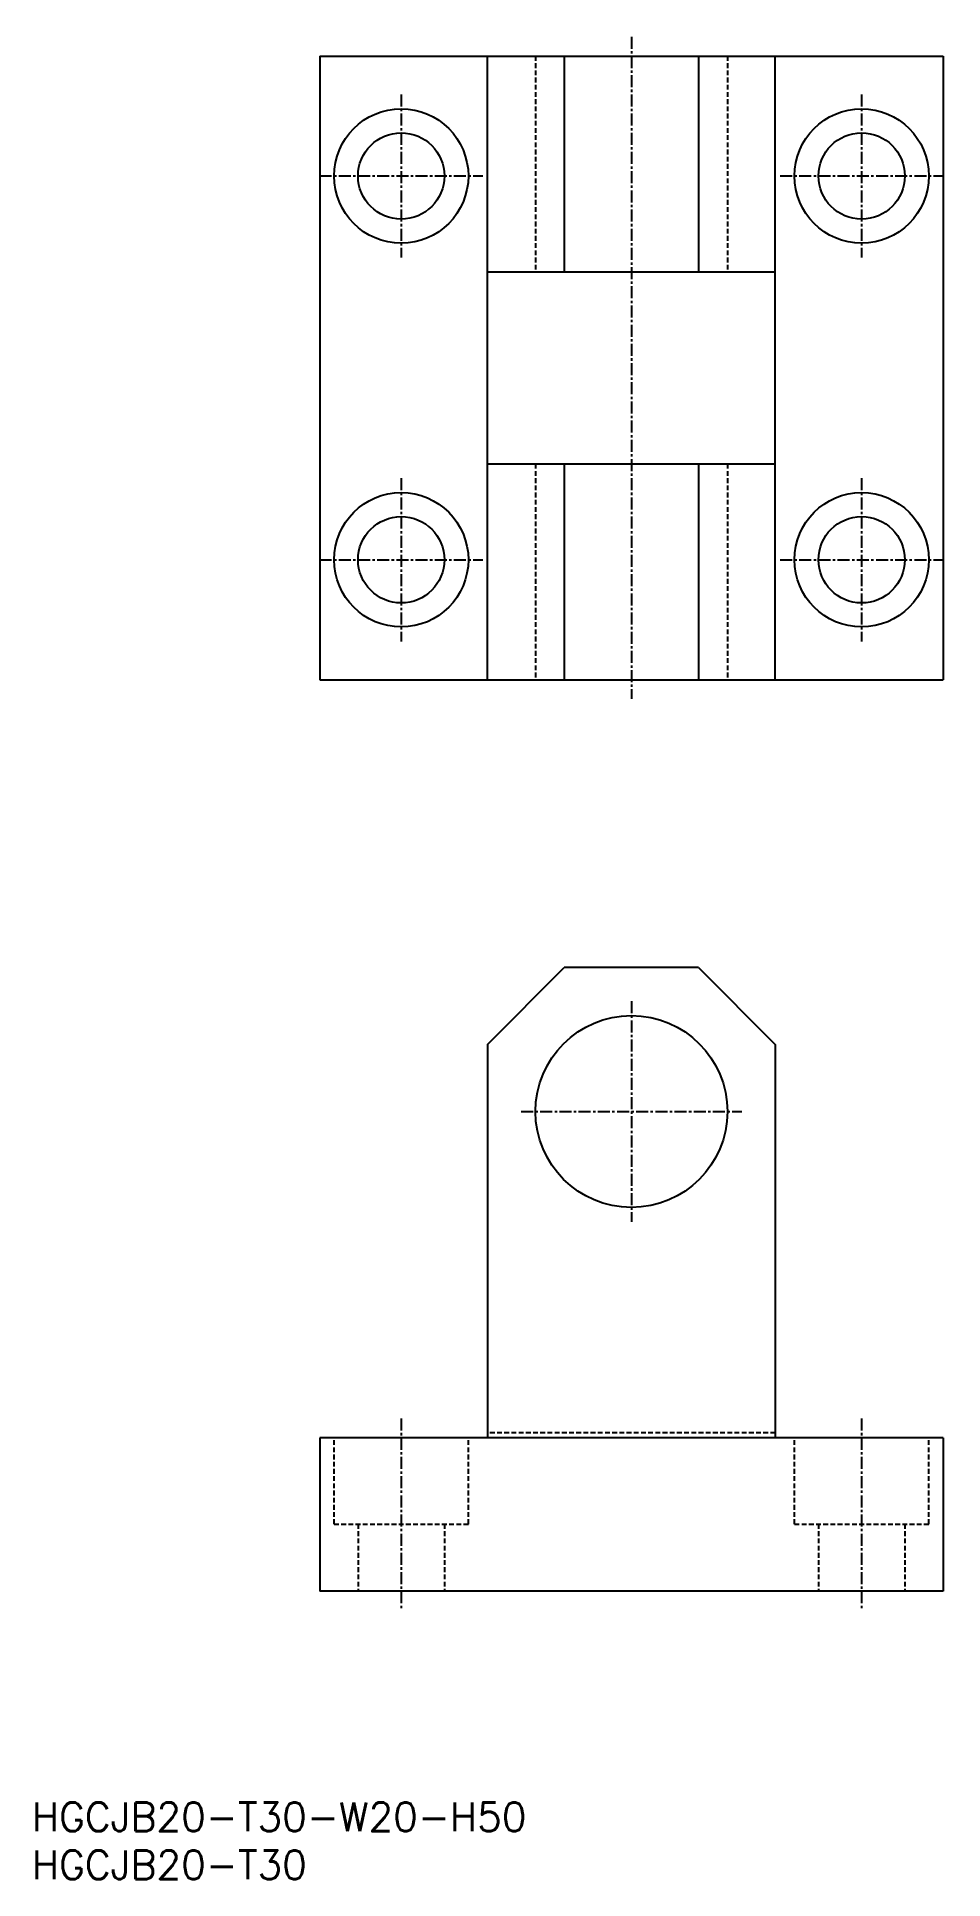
# Model space of a CAD drawing. Extents: x 1 to 95, y 0 to 192.
import ezdxf

# ---------------------------------------------------------------- set-up
doc = ezdxf.new("R2010")
doc.units = 0
doc.linetypes.add('CENTER', pattern=[2, 1.25, -0.25, 0.25, -0.25])
doc.linetypes.add('DASHED', pattern=[0.75, 0.5, -0.25])
doc.layers.get('0').update_dxf_attribs({"linetype": 'CONTINUOUS'})
doc.layers.add('CENTER', color=1, linetype='CENTER')
doc.styles.get("Standard").update_dxf_attribs({"font": 'txt.shx'})

# ---------------------------------------------------------------- blocks, each defined once
blk = doc.blocks.new('*U14')
at = {"color": 7, "linetype": 'CONTINUOUS'}
blk.add_text('HGCJB20-T30', height=3, dxfattribs=at).set_placement((0, 0))
blk = doc.blocks.new('*U15')
at = {"color": 7, "linetype": 'CONTINUOUS'}
blk.add_text('HGCJB20-T30-W20-H50', height=3, dxfattribs=at).set_placement((0, 5))

msp = doc.modelspace()

# ---------------------------------------------------------------- linework, layer by layer
at = {"color": 7, "linetype": 'CONTINUOUS'}
for p, q in [((30, 190), (30, 125)), ((30, 190), (95, 190)), ((47.5, 125), (47.5, 190)), ((55.5, 190), (55.5, 167.5)), ((69.5, 190), (69.5, 167.5)), ((77.5, 125), (77.5, 190)), ((95, 190), (95, 125)), ((47.5, 167.5), (77.5, 167.5)), ((47.5, 147.5), (77.5, 147.5)), ((55.5, 147.5), (55.5, 125)), ((69.5, 147.5), (69.5, 125)), ((30, 125), (95, 125)), ((47.5, 87), (55.5, 95)), ((69.5, 95), (55.5, 95)), ((69.5, 95), (77.5, 87)), ((47.5, 87), (47.5, 46)), ((77.5, 87), (77.5, 46)), ((30, 46), (30, 30)), ((95, 46), (30, 46)), ((95, 46), (95, 30)), ((95, 30), (30, 30))]:
    msp.add_line(p, q, dxfattribs=at)
at = {"color": 3, "linetype": 'DASHED'}
for p, q in [((52.5, 190), (52.5, 167.5)), ((72.5, 190), (72.5, 167.5)), ((52.5, 147.5), (52.5, 125)), ((72.5, 147.5), (72.5, 125)), ((77.5, 46.5), (47.5, 46.5)), ((31.5, 37), (31.5, 46)), ((45.5, 37), (45.5, 46)), ((79.5, 37), (79.5, 46)), ((93.5, 37), (93.5, 46)), ((31.5, 37), (45.5, 37)), ((34, 37), (34, 30)), ((43, 37), (43, 30)), ((79.5, 37), (93.5, 37)), ((82, 37), (82, 30)), ((91, 37), (91, 30))]:
    msp.add_line(p, q, dxfattribs=at)
at = {"color": 7, "linetype": 'CONTINUOUS'}
for centre, radius in [((38.5, 177.5), 7), ((86.5, 177.5), 7), ((38.5, 177.5), 4.5), ((86.5, 177.5), 4.5), ((38.5, 137.5), 7), ((86.5, 137.5), 7), ((38.5, 137.5), 4.5), ((86.5, 137.5), 4.5), ((62.5, 80), 10)]:
    msp.add_circle(centre, radius, dxfattribs=at)
at = {"layer": 'CENTER', "color": 1, "linetype": 'CENTER'}
for p, q in [((62.5, 192), (62.5, 123)), ((38.5, 186), (38.5, 169)), ((86.5, 186), (86.5, 169)), ((30, 177.5), (47, 177.5)), ((78, 177.5), (95, 177.5)), ((38.5, 146), (38.5, 129)), ((86.5, 146), (86.5, 129)), ((30, 137.5), (47, 137.5)), ((78, 137.5), (95, 137.5)), ((62.5, 91.5), (62.5, 68.5)), ((51, 80), (74, 80)), ((38.5, 48), (38.5, 28)), ((86.5, 48), (86.5, 28))]:
    msp.add_line(p, q, dxfattribs=at)

# ---------------------------------------------------------------- block references
at = {"color": 7, "linetype": 'CONTINUOUS'}
for name in ['*U15', '*U14']:
    msp.add_blockref(name, (0, 0), dxfattribs=at)

doc.saveas('drawing.dxf')
